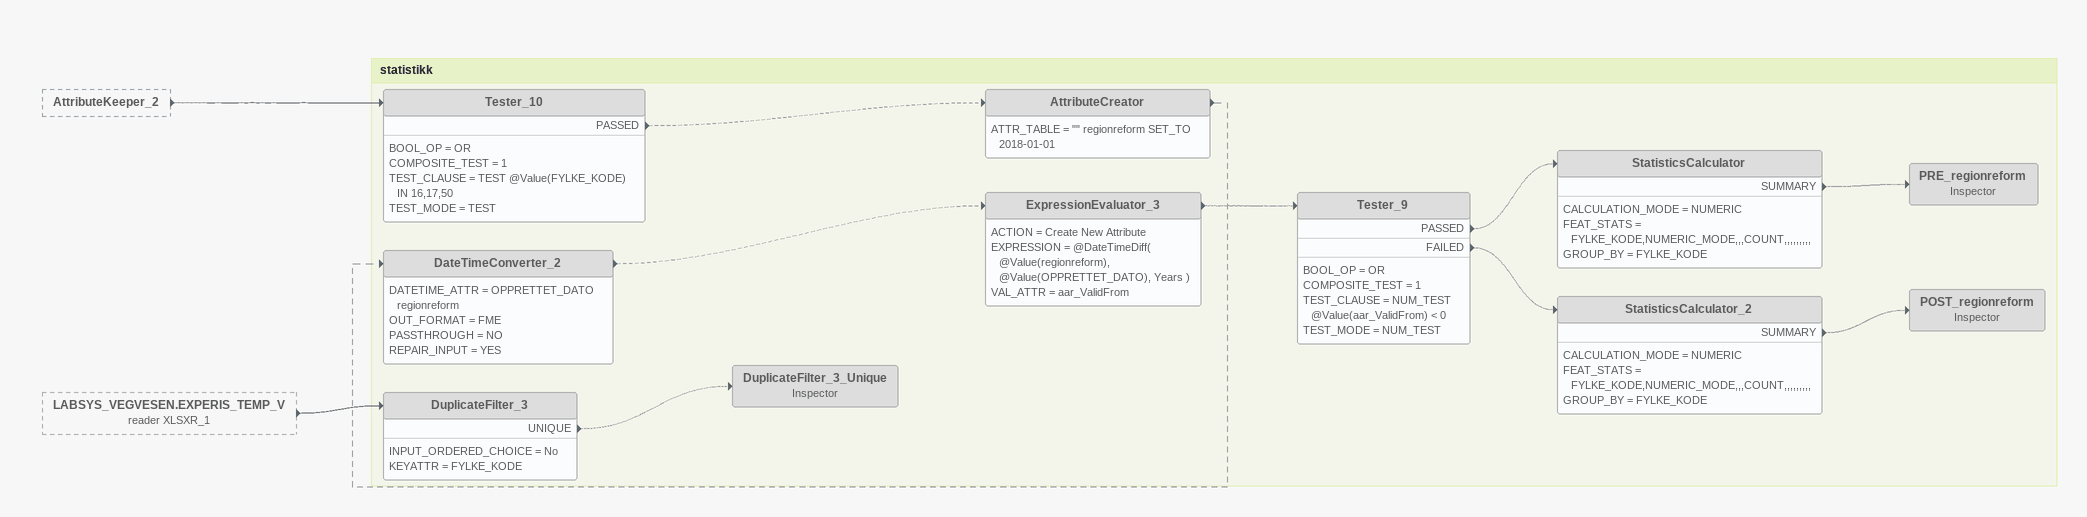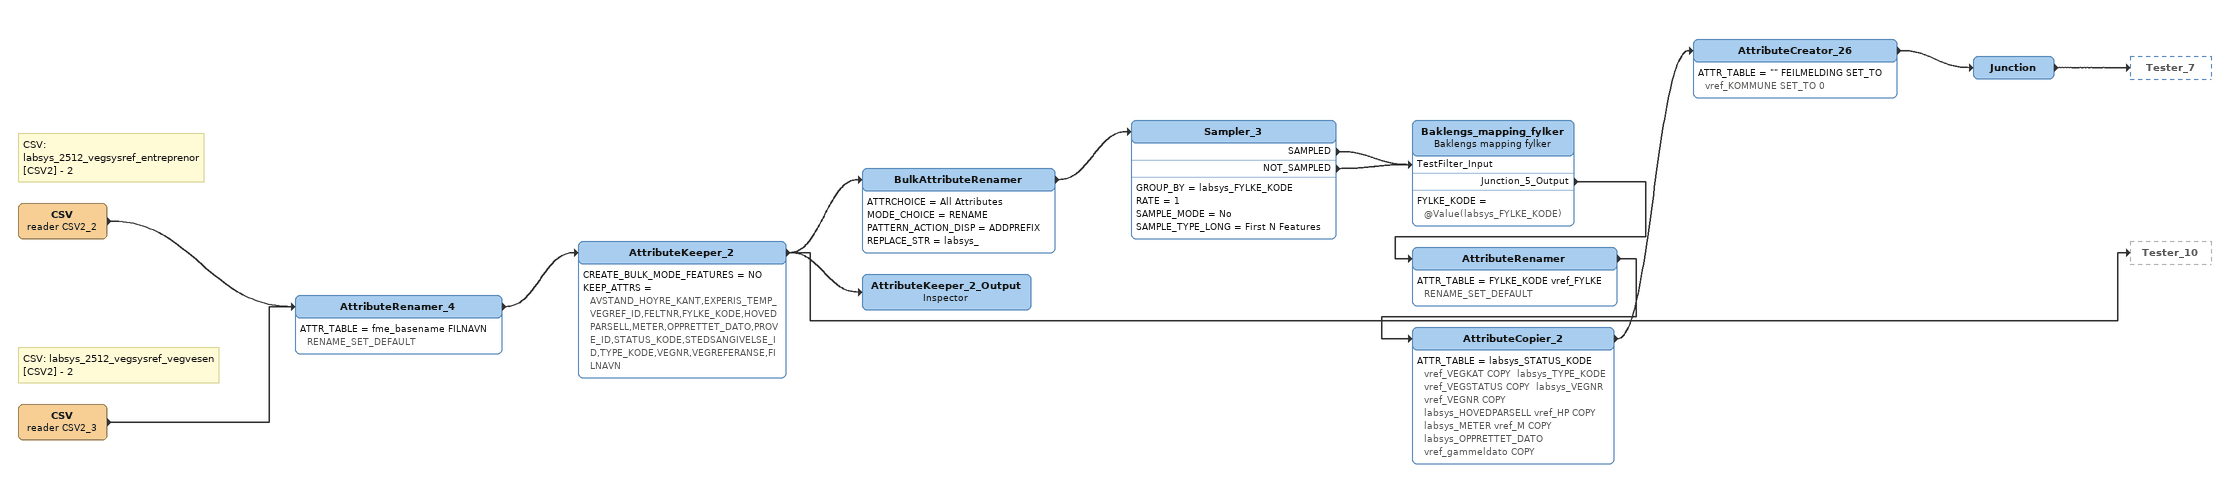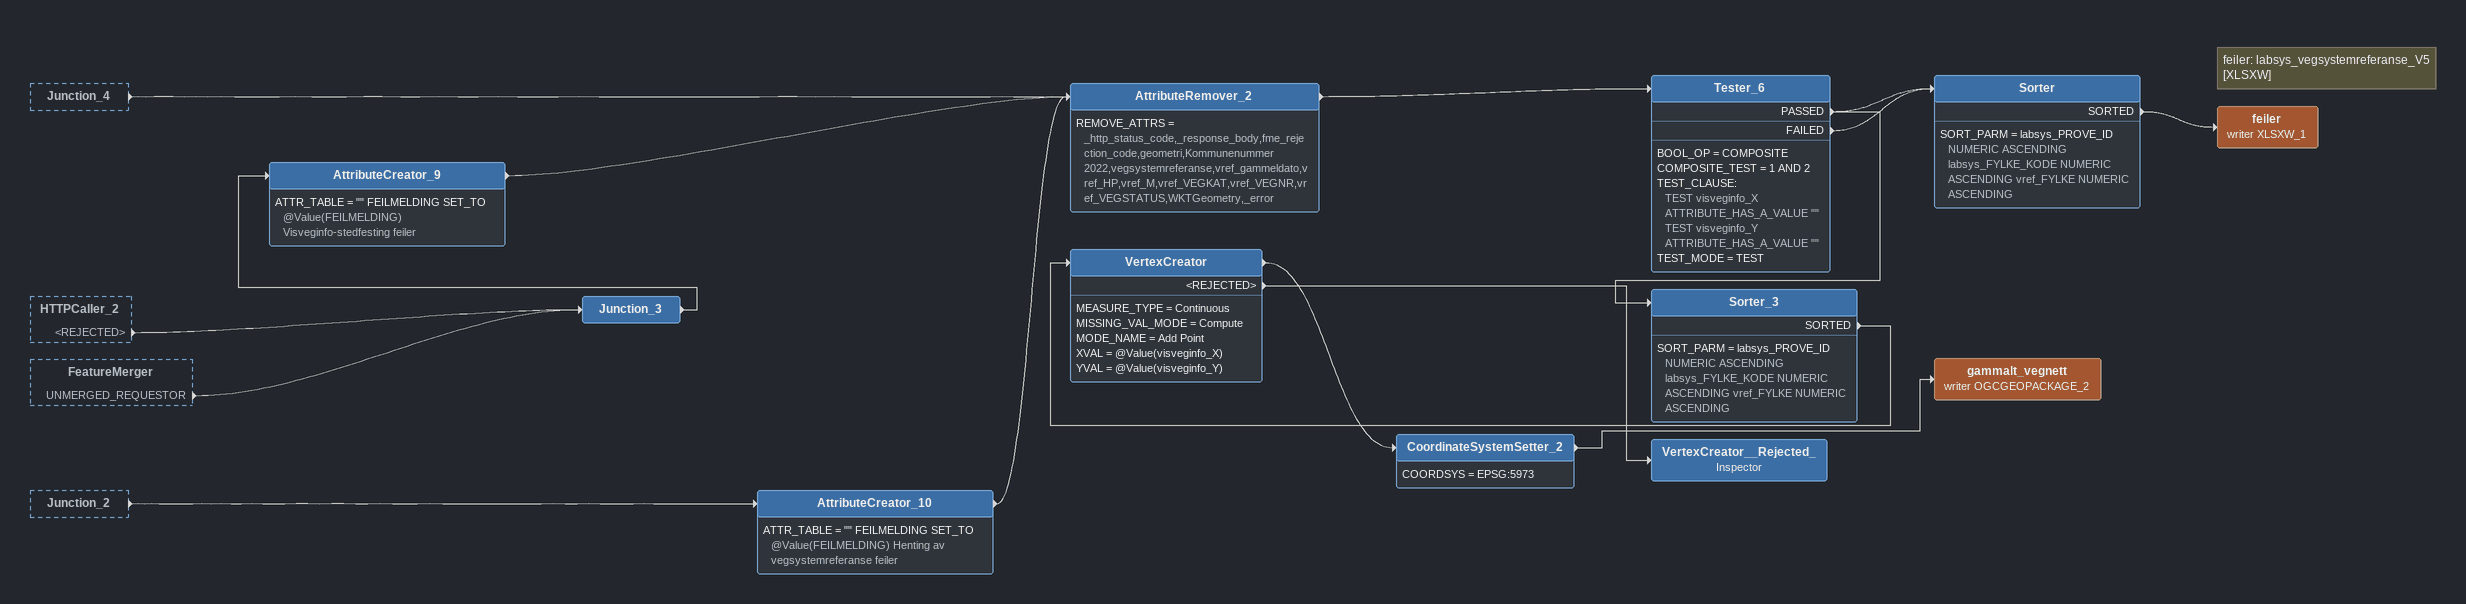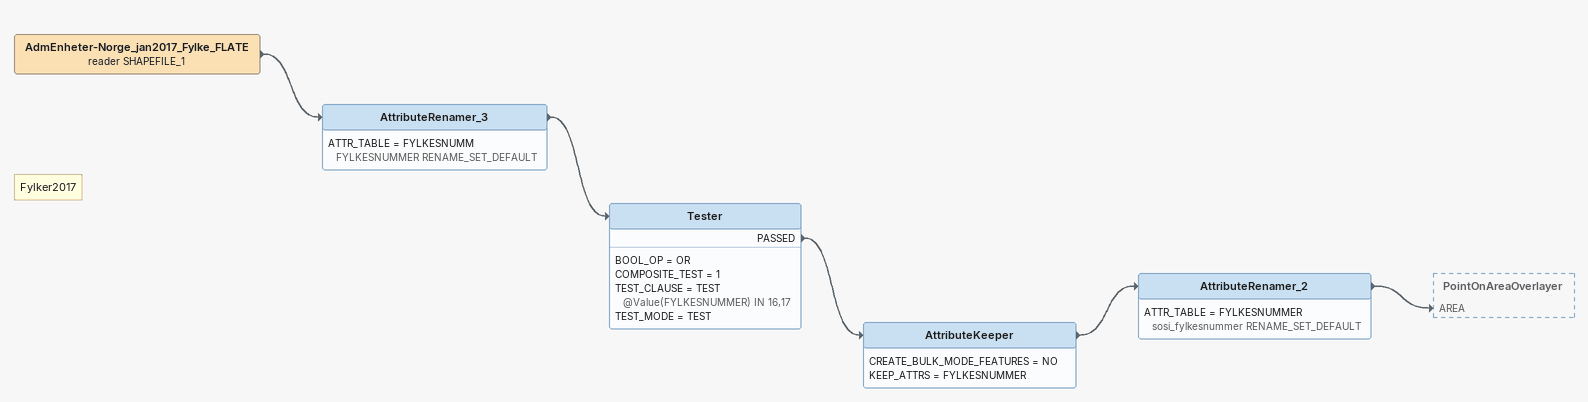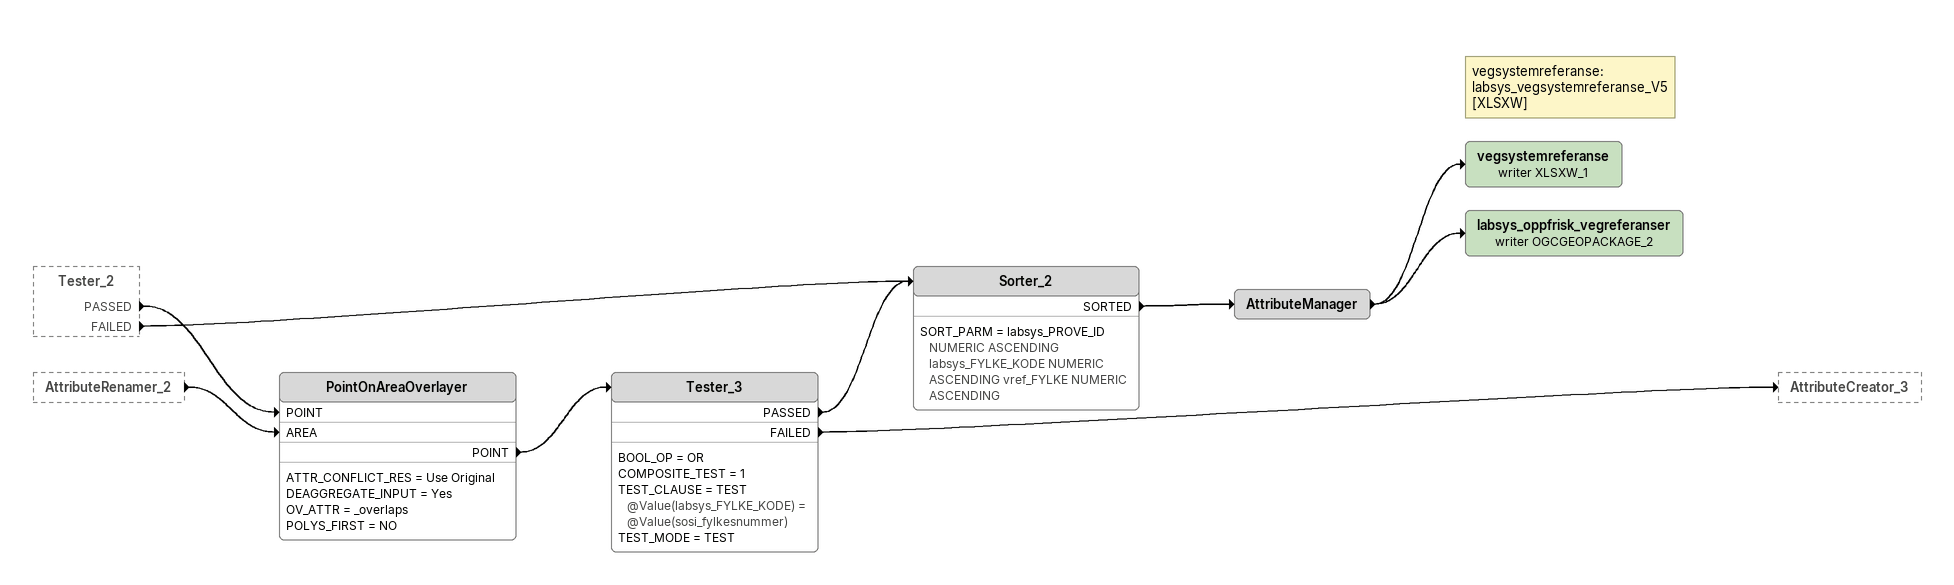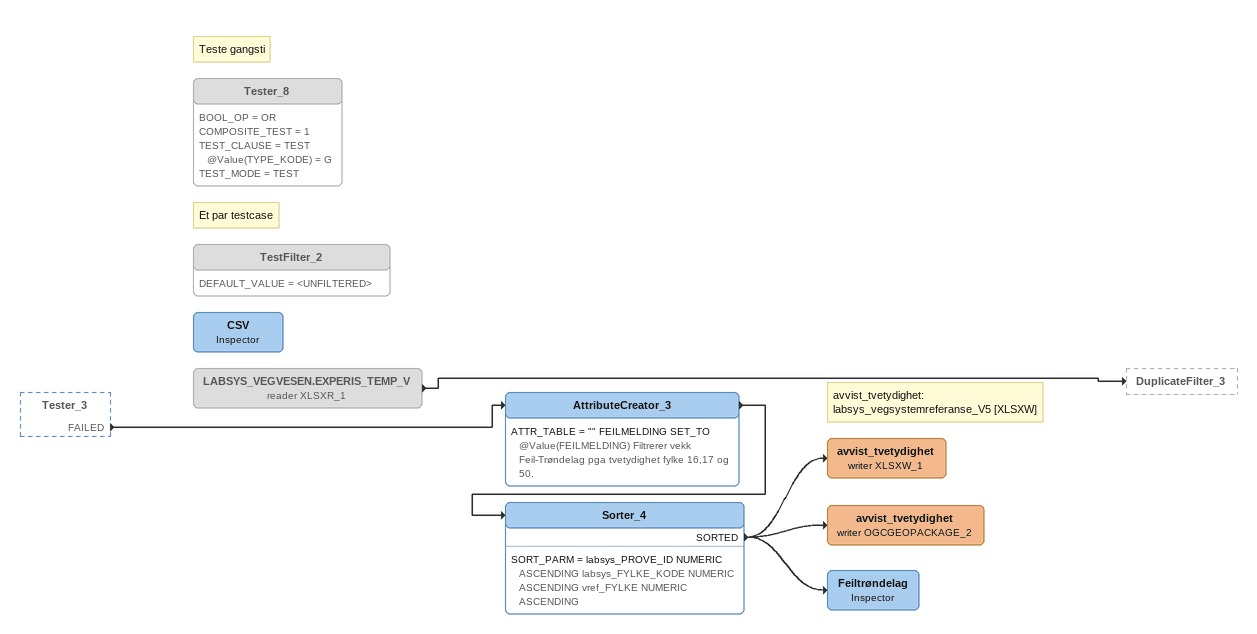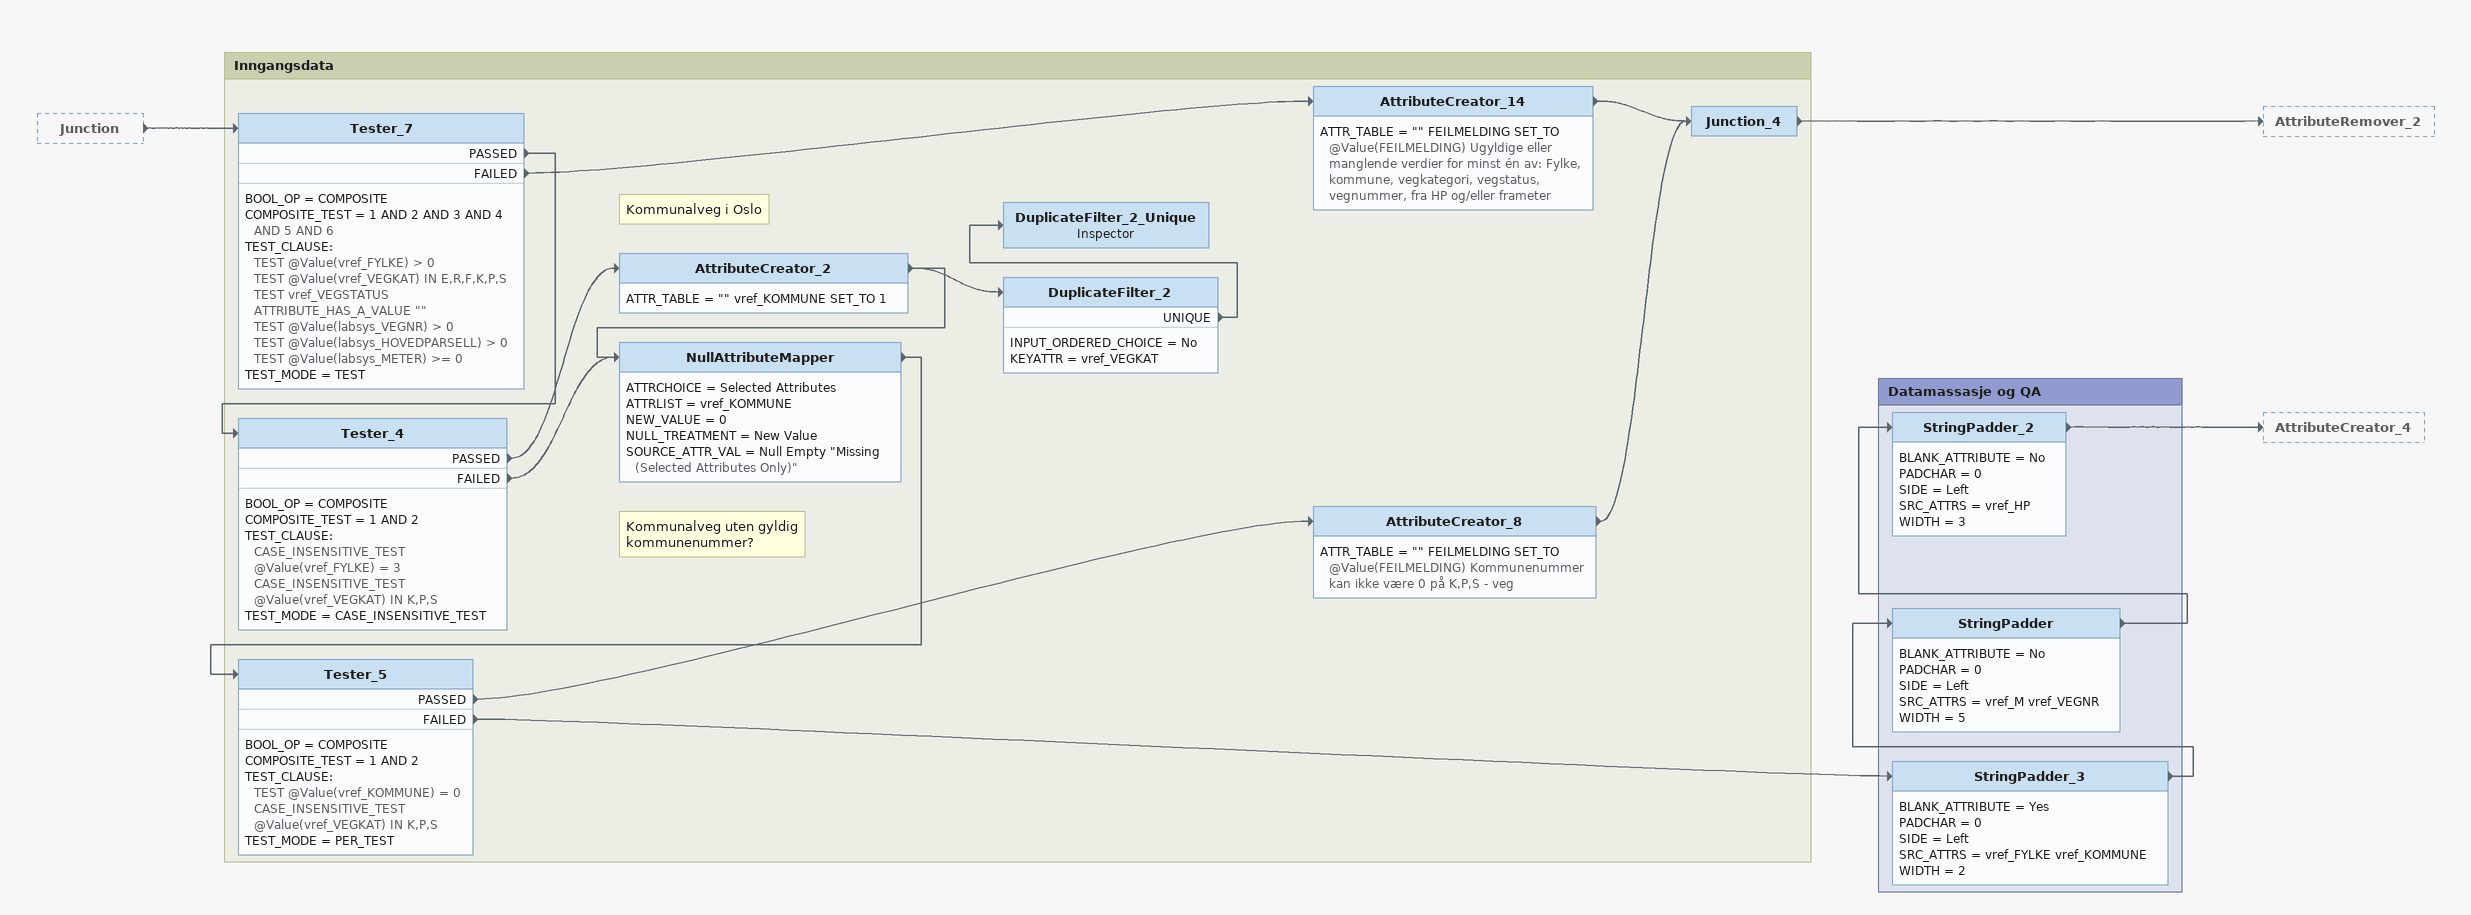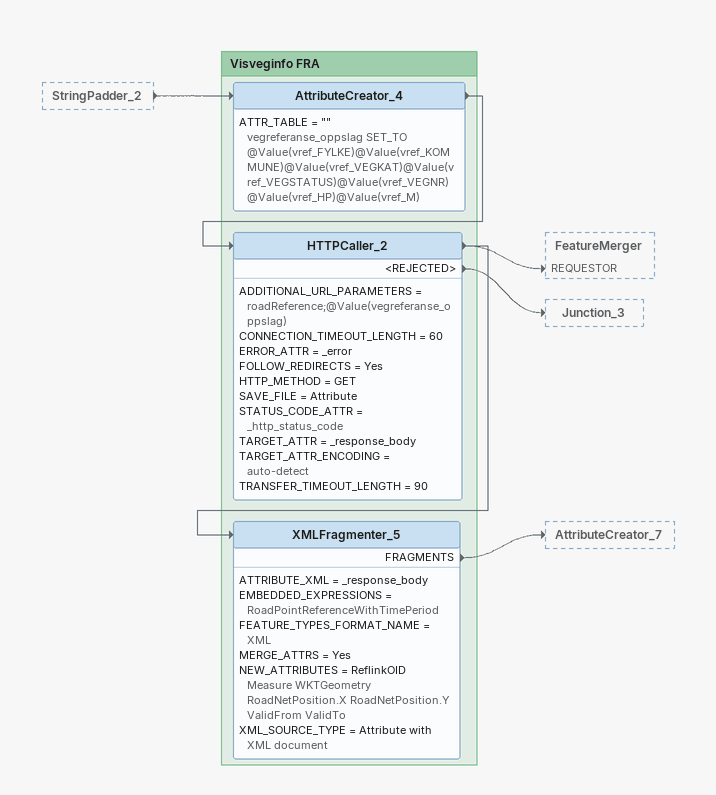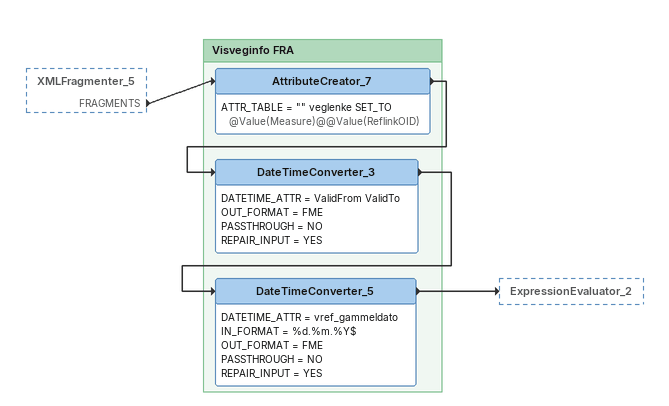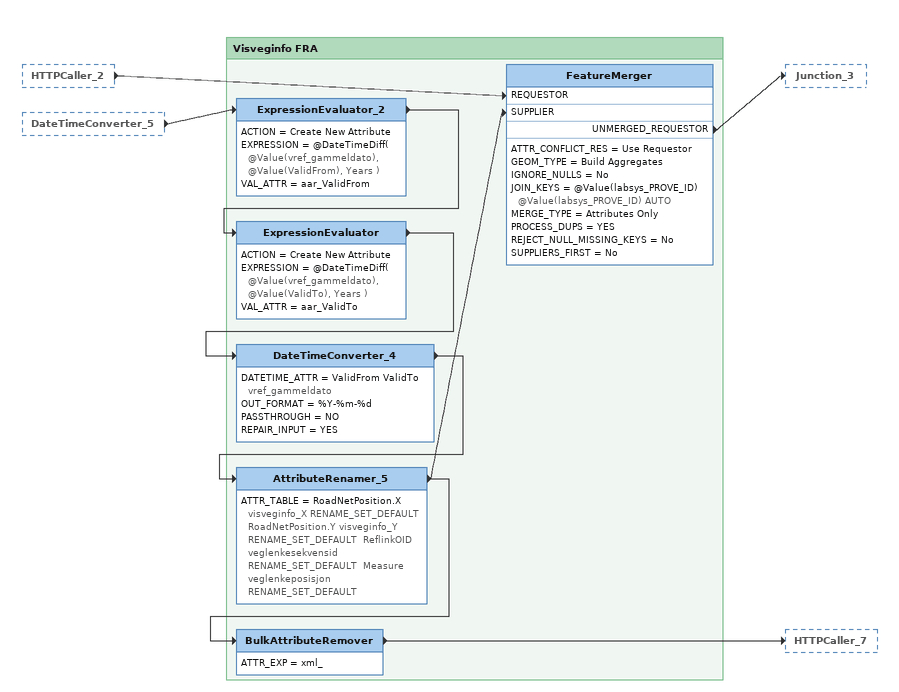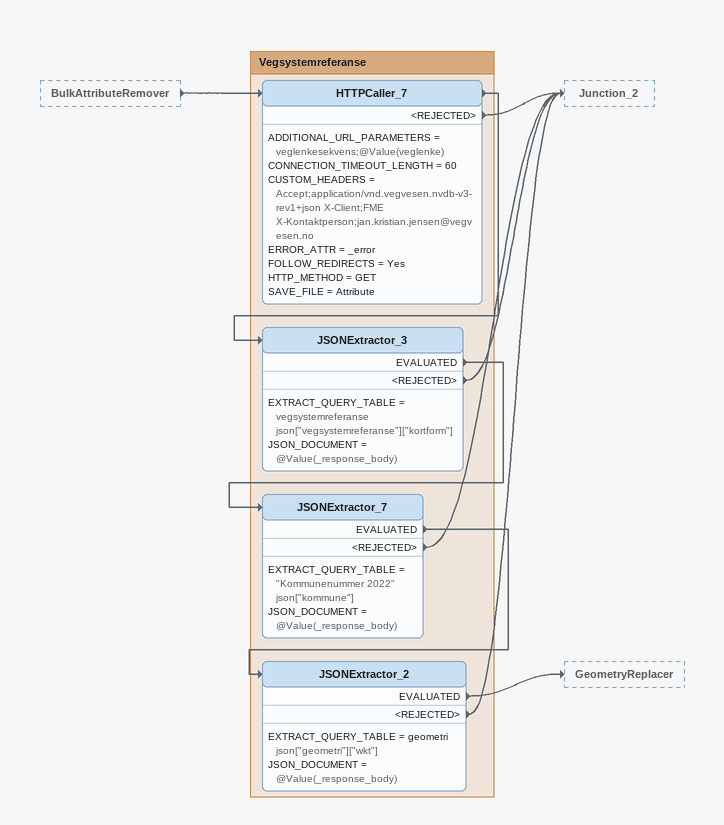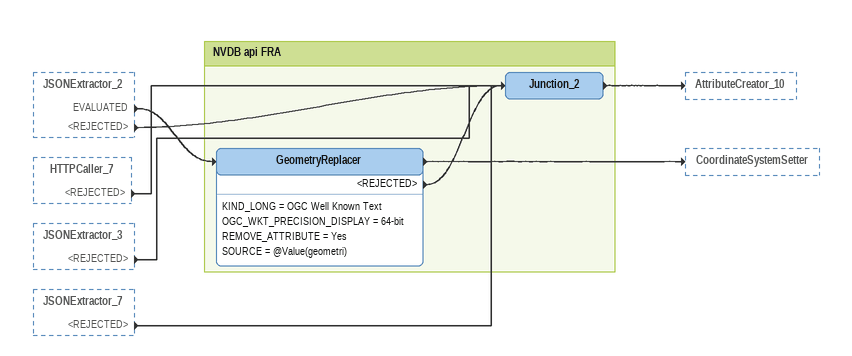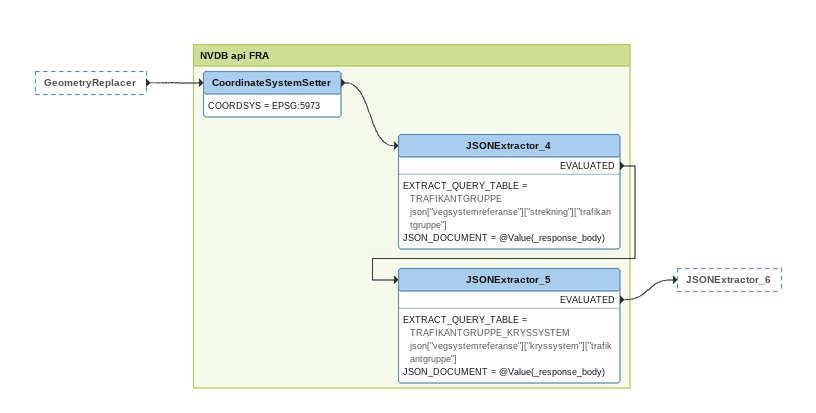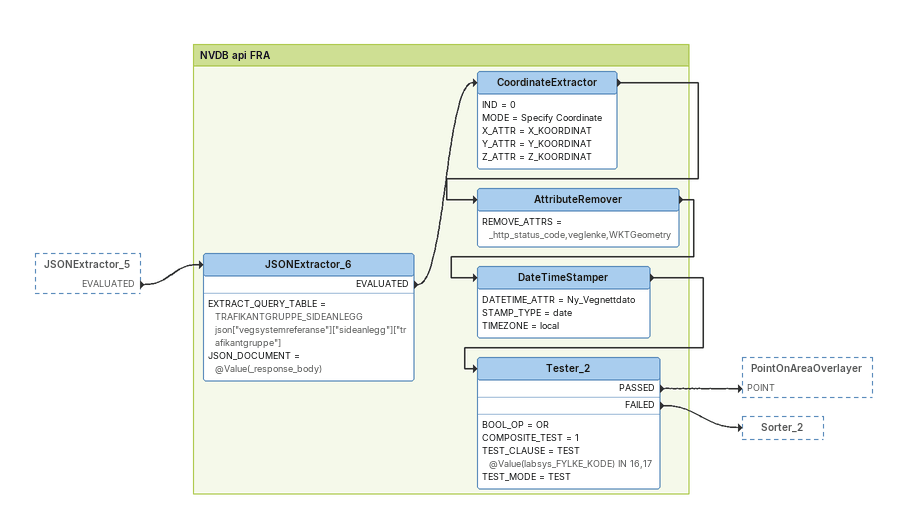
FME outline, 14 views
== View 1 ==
AttributeKeeper_2 [outside]
    -> Tester_10
LABSYS_VEGVESEN.EXPERIS_TEMP_V (reader XLSXR_1) [outside]
    -> DuplicateFilter_3

Bookmark: statistikk
Tester_10 [off]
    BOOL_OP = OR
    COMPOSITE_TEST = 1
    TEST_CLAUSE = TEST @Value(FYLKE_KODE) IN 16,17,50
    TEST_MODE = TEST
    PASSED -> AttributeCreator [off]
AttributeCreator [off]
    ATTR_TABLE = "" regionreform SET_TO 2018-01-01
    -> DateTimeConverter_2 [off]
DateTimeConverter_2 [off]
    DATETIME_ATTR = OPPRETTET_DATO regionreform
    OUT_FORMAT = FME
    PASSTHROUGH = NO
    REPAIR_INPUT = YES
    -> ExpressionEvaluator_3 [off]
ExpressionEvaluator_3 [off]
    ACTION = Create New Attribute
    EXPRESSION = @DateTimeDiff( @Value(regionreform), @Value(OPPRETTET_DATO), Years )
    VAL_ATTR = aar_ValidFrom
    -> Tester_9 [off]
Tester_9 [off]
    BOOL_OP = OR
    COMPOSITE_TEST = 1
    TEST_CLAUSE = NUM_TEST @Value(aar_ValidFrom) < 0
    TEST_MODE = NUM_TEST
    PASSED -> StatisticsCalculator [off]
    FAILED -> StatisticsCalculator_2 [off]
StatisticsCalculator [off]
    CALCULATION_MODE = NUMERIC
    FEAT_STATS = FYLKE_KODE,NUMERIC_MODE,,,COUNT,,,,,,,,,
    GROUP_BY = FYLKE_KODE
    SUMMARY -> PRE_regionreform [off]
PRE_regionreform: Inspector [off]
StatisticsCalculator_2 [off]
    CALCULATION_MODE = NUMERIC
    FEAT_STATS = FYLKE_KODE,NUMERIC_MODE,,,COUNT,,,,,,,,,
    GROUP_BY = FYLKE_KODE
    SUMMARY -> POST_regionreform [off]
POST_regionreform: Inspector [off]
DuplicateFilter_3 [off]
    INPUT_ORDERED_CHOICE = No
    KEYATTR = FYLKE_KODE
    UNIQUE -> DuplicateFilter_3_Unique [off]
DuplicateFilter_3_Unique: Inspector [off]

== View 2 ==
Note: CSV: labsys_2512_vegsysref_vegvesen [CSV2] - 2
CSV (reader CSV2_3)
    -> AttributeRenamer_4
Note: CSV: labsys_2512_vegsysref_entreprenor [CSV2] - 2
CSV (reader CSV2_2)
    -> AttributeRenamer_4
AttributeRenamer_4
    ATTR_TABLE = fme_basename FILNAVN RENAME_SET_DEFAULT
    -> AttributeKeeper_2
AttributeKeeper_2
    CREATE_BULK_MODE_FEATURES = NO
    KEEP_ATTRS = AVSTAND_HOYRE_KANT,EXPERIS_TEMP_VEGREF_ID,FELTNR,FYLKE_KODE,HOVEDPARSELL,METER,OPPRETTET_DATO,PROVE_ID,STATUS_KODE,STEDSANGIVELSE_ID,TYPE_KODE,VEGNR,VEGREFERANSE,FILNAVN
    -> BulkAttributeRenamer
    -> Tester_10
    -> AttributeKeeper_2_Output
BulkAttributeRenamer
    ATTRCHOICE = All Attributes
    MODE_CHOICE = RENAME
    PATTERN_ACTION_DISP = ADDPREFIX
    REPLACE_STR = labsys_
    -> Sampler_3
Sampler_3
    GROUP_BY = labsys_FYLKE_KODE
    RATE = 1
    SAMPLE_MODE = No
    SAMPLE_TYPE_LONG = First N Features
    SAMPLED -> Baklengs_mapping_fylker [TestFilter_Input]
    NOT_SAMPLED -> Baklengs_mapping_fylker [TestFilter_Input]
Baklengs_mapping_fylker: Baklengs mapping fylker
    FYLKE_KODE = @Value(labsys_FYLKE_KODE)
    Junction_5_Output -> AttributeRenamer
AttributeRenamer
    ATTR_TABLE = FYLKE_KODE vref_FYLKE RENAME_SET_DEFAULT
    -> AttributeCopier_2
AttributeCopier_2
    ATTR_TABLE = labsys_STATUS_KODE vref_VEGKAT COPY  labsys_TYPE_KODE vref_VEGSTATUS COPY  labsys_VEGNR vref_VEGNR COPY  labsys_HOVEDPARSELL vref_HP COPY  labsys_METER vref_M COPY  labsys_OPPRETTET_DATO vref_gammeldato COPY
    -> AttributeCreator_26
AttributeCreator_26
    ATTR_TABLE = "" FEILMELDING SET_TO   vref_KOMMUNE SET_TO 0
    -> Junction
Junction
    -> Tester_7
AttributeKeeper_2_Output: Inspector

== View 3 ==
Junction_4 [outside]
    -> AttributeRemover_2
HTTPCaller_2 [outside]
    <REJECTED> -> Junction_3
FeatureMerger [outside]
    UNMERGED_REQUESTOR -> Junction_3
Junction_2 [outside]
    -> AttributeCreator_10
Junction_3
    -> AttributeCreator_9
AttributeCreator_9
    ATTR_TABLE = "" FEILMELDING SET_TO @Value(FEILMELDING) Visveginfo-stedfesting feiler
    -> AttributeRemover_2
AttributeCreator_10
    ATTR_TABLE = "" FEILMELDING SET_TO @Value(FEILMELDING) Henting av vegsystemreferanse feiler
    -> AttributeRemover_2
AttributeRemover_2
    REMOVE_ATTRS = _http_status_code,_response_body,fme_rejection_code,geometri,Kommunenummer 2022,vegsystemreferanse,vref_gammeldato,vref_HP,vref_M,vref_VEGKAT,vref_VEGNR,vref_VEGSTATUS,WKTGeometry,_error
    -> Tester_6
Tester_6
    BOOL_OP = COMPOSITE
    COMPOSITE_TEST = 1 AND 2
    TEST_CLAUSE:
      TEST visveginfo_X ATTRIBUTE_HAS_A_VALUE ""
      TEST visveginfo_Y ATTRIBUTE_HAS_A_VALUE ""
    TEST_MODE = TEST
    PASSED -> Sorter
    PASSED -> Sorter_3
    FAILED -> Sorter
Sorter
    SORT_PARM = labsys_PROVE_ID NUMERIC ASCENDING labsys_FYLKE_KODE NUMERIC ASCENDING vref_FYLKE NUMERIC ASCENDING
    SORTED -> feiler (writer XLSXW_1)
Note: feiler: labsys_vegsystemreferanse_V5 [XLSXW]
feiler (writer XLSXW_1)
Sorter_3
    SORT_PARM = labsys_PROVE_ID NUMERIC ASCENDING labsys_FYLKE_KODE NUMERIC ASCENDING vref_FYLKE NUMERIC ASCENDING
    SORTED -> VertexCreator
VertexCreator
    MEASURE_TYPE = Continuous
    MISSING_VAL_MODE = Compute
    MODE_NAME = Add Point
    XVAL = @Value(visveginfo_X)
    YVAL = @Value(visveginfo_Y)
    -> CoordinateSystemSetter_2
    <REJECTED> -> VertexCreator__Rejected_
VertexCreator__Rejected_: Inspector
CoordinateSystemSetter_2
    COORDSYS = EPSG:5973
    -> gammalt_vegnett (writer OGCGEOPACKAGE_2)
gammalt_vegnett (writer OGCGEOPACKAGE_2)

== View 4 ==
AdmEnheter-Norge_jan2017_Fylke_FLATE (reader SHAPEFILE_1)
    -> AttributeRenamer_3
Note: Fylker2017
AttributeRenamer_3
    ATTR_TABLE = FYLKESNUMM FYLKESNUMMER RENAME_SET_DEFAULT
    -> Tester
Tester
    BOOL_OP = OR
    COMPOSITE_TEST = 1
    TEST_CLAUSE = TEST @Value(FYLKESNUMMER) IN 16,17
    TEST_MODE = TEST
    PASSED -> AttributeKeeper
AttributeKeeper
    CREATE_BULK_MODE_FEATURES = NO
    KEEP_ATTRS = FYLKESNUMMER
    -> AttributeRenamer_2
AttributeRenamer_2
    ATTR_TABLE = FYLKESNUMMER sosi_fylkesnummer RENAME_SET_DEFAULT
    -> PointOnAreaOverlayer [AREA]

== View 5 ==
Tester_2 [outside]
    PASSED -> PointOnAreaOverlayer [POINT]
    FAILED -> Sorter_2
AttributeRenamer_2 [outside]
    -> PointOnAreaOverlayer [AREA]
PointOnAreaOverlayer
    ATTR_CONFLICT_RES = Use Original
    DEAGGREGATE_INPUT = Yes
    OV_ATTR = _overlaps
    POLYS_FIRST = NO
    POINT -> Tester_3
Tester_3
    BOOL_OP = OR
    COMPOSITE_TEST = 1
    TEST_CLAUSE = TEST @Value(labsys_FYLKE_KODE) = @Value(sosi_fylkesnummer)
    TEST_MODE = TEST
    PASSED -> Sorter_2
    FAILED -> AttributeCreator_3
Sorter_2
    SORT_PARM = labsys_PROVE_ID NUMERIC ASCENDING labsys_FYLKE_KODE NUMERIC ASCENDING vref_FYLKE NUMERIC ASCENDING
    SORTED -> AttributeManager
AttributeManager
    -> labsys_oppfrisk_vegreferanser (writer OGCGEOPACKAGE_2)
    -> vegsystemreferanse (writer XLSXW_1)
Note: vegsystemreferanse: labsys_vegsystemreferanse_V5 [XLSXW]
vegsystemreferanse (writer XLSXW_1)
labsys_oppfrisk_vegreferanser (writer OGCGEOPACKAGE_2)

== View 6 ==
Tester_3 [outside]
    FAILED -> AttributeCreator_3
AttributeCreator_3
    ATTR_TABLE = "" FEILMELDING SET_TO @Value(FEILMELDING) Filtrerer vekk Feil-Trøndelag pga tvetydighet fylke 16,17 og 50.
    -> Sorter_4
Sorter_4
    SORT_PARM = labsys_PROVE_ID NUMERIC ASCENDING labsys_FYLKE_KODE NUMERIC ASCENDING vref_FYLKE NUMERIC ASCENDING
    SORTED -> avvist_tvetydighet (writer XLSXW_1)
    SORTED -> Feiltrøndelag
    SORTED -> avvist_tvetydighet (writer OGCGEOPACKAGE_2)
Note: avvist_tvetydighet: labsys_vegsystemreferanse_V5 [XLSXW]
avvist_tvetydighet (writer XLSXW_1)
avvist_tvetydighet (writer OGCGEOPACKAGE_2)
Feiltrøndelag: Inspector
Note: Teste gangsti
Tester_8 [off]
    BOOL_OP = OR
    COMPOSITE_TEST = 1
    TEST_CLAUSE = TEST @Value(TYPE_KODE) = G
    TEST_MODE = TEST
Note: Et par testcase
TestFilter_2 [off]
    DEFAULT_VALUE = <UNFILTERED>
LABSYS_VEGVESEN.EXPERIS_TEMP_V (reader XLSXR_1) [off]
    -> DuplicateFilter_3
CSV: Inspector

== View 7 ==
Junction [outside]
    -> Tester_7

Bookmark: Inngangsdata
Tester_7
    BOOL_OP = COMPOSITE
    COMPOSITE_TEST = 1 AND 2 AND 3 AND 4 AND 5 AND 6
    TEST_CLAUSE:
      TEST @Value(vref_FYLKE) > 0
      TEST @Value(vref_VEGKAT) IN E,R,F,K,P,S
      TEST vref_VEGSTATUS ATTRIBUTE_HAS_A_VALUE ""
      TEST @Value(labsys_VEGNR) > 0
      TEST @Value(labsys_HOVEDPARSELL) > 0
      TEST @Value(labsys_METER) >= 0
    TEST_MODE = TEST
    PASSED -> Tester_4
    FAILED -> AttributeCreator_14
AttributeCreator_14
    ATTR_TABLE = "" FEILMELDING SET_TO @Value(FEILMELDING) Ugyldige eller manglende verdier for minst én av: Fylke, kommune, vegkategori, vegstatus, vegnummer, fra HP og/eller frameter
    -> Junction_4
Note: Kommunalveg i Oslo
Tester_4
    BOOL_OP = COMPOSITE
    COMPOSITE_TEST = 1 AND 2
    TEST_CLAUSE:
      CASE_INSENSITIVE_TEST @Value(vref_FYLKE) = 3
      CASE_INSENSITIVE_TEST @Value(vref_VEGKAT) IN K,P,S
    TEST_MODE = CASE_INSENSITIVE_TEST
    PASSED -> AttributeCreator_2
    FAILED -> NullAttributeMapper
AttributeCreator_2
    ATTR_TABLE = "" vref_KOMMUNE SET_TO 1
    -> DuplicateFilter_2
    -> NullAttributeMapper
DuplicateFilter_2
    INPUT_ORDERED_CHOICE = No
    KEYATTR = vref_VEGKAT
    UNIQUE -> DuplicateFilter_2_Unique
DuplicateFilter_2_Unique: Inspector
NullAttributeMapper
    ATTRCHOICE = Selected Attributes
    ATTRLIST = vref_KOMMUNE
    NEW_VALUE = 0
    NULL_TREATMENT = New Value
    SOURCE_ATTR_VAL = Null Empty "Missing (Selected Attributes Only)"
    -> Tester_5
Note: Kommunalveg uten gyldig kommunenummer?
Tester_5
    BOOL_OP = COMPOSITE
    COMPOSITE_TEST = 1 AND 2
    TEST_CLAUSE:
      TEST @Value(vref_KOMMUNE) = 0
      CASE_INSENSITIVE_TEST @Value(vref_VEGKAT) IN K,P,S
    TEST_MODE = PER_TEST
    PASSED -> AttributeCreator_8
    FAILED -> StringPadder_3
AttributeCreator_8
    ATTR_TABLE = "" FEILMELDING SET_TO @Value(FEILMELDING) Kommunenummer kan ikke være 0 på K,P,S - veg
    -> Junction_4
Junction_4
    -> AttributeRemover_2

Bookmark: Datamassasje og QA
StringPadder_3
    BLANK_ATTRIBUTE = Yes
    PADCHAR = 0
    SIDE = Left
    SRC_ATTRS = vref_FYLKE vref_KOMMUNE
    WIDTH = 2
    -> StringPadder
StringPadder
    BLANK_ATTRIBUTE = No
    PADCHAR = 0
    SIDE = Left
    SRC_ATTRS = vref_M vref_VEGNR
    WIDTH = 5
    -> StringPadder_2
StringPadder_2
    BLANK_ATTRIBUTE = No
    PADCHAR = 0
    SIDE = Left
    SRC_ATTRS = vref_HP
    WIDTH = 3
    -> AttributeCreator_4

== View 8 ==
StringPadder_2 [outside]
    -> AttributeCreator_4

Bookmark: Visveginfo FRA
AttributeCreator_4
    ATTR_TABLE = "" vegreferanse_oppslag SET_TO @Value(vref_FYLKE)@Value(vref_KOMMUNE)@Value(vref_VEGKAT)@Value(vref_VEGSTATUS)@Value(vref_VEGNR)@Value(vref_HP)@Value(vref_M)
    -> HTTPCaller_2
HTTPCaller_2
    ADDITIONAL_URL_PARAMETERS = roadReference;@Value(vegreferanse_oppslag)
    CONNECTION_TIMEOUT_LENGTH = 60
    ERROR_ATTR = _error
    FOLLOW_REDIRECTS = Yes
    HTTP_METHOD = GET
    SAVE_FILE = Attribute
    STATUS_CODE_ATTR = _http_status_code
    TARGET_ATTR = _response_body
    TARGET_ATTR_ENCODING = auto-detect
    TRANSFER_TIMEOUT_LENGTH = 90
    -> XMLFragmenter_5
    -> FeatureMerger [REQUESTOR]
    <REJECTED> -> Junction_3
XMLFragmenter_5
    ATTRIBUTE_XML = _response_body
    EMBEDDED_EXPRESSIONS = RoadPointReferenceWithTimePeriod
    FEATURE_TYPES_FORMAT_NAME = XML
    MERGE_ATTRS = Yes
    NEW_ATTRIBUTES = ReflinkOID Measure WKTGeometry RoadNetPosition.X RoadNetPosition.Y ValidFrom ValidTo
    XML_SOURCE_TYPE = Attribute with XML document
    FRAGMENTS -> AttributeCreator_7

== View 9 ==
XMLFragmenter_5 [outside]
    FRAGMENTS -> AttributeCreator_7

Bookmark: Visveginfo FRA
AttributeCreator_7
    ATTR_TABLE = "" veglenke SET_TO @Value(Measure)@@Value(ReflinkOID)
    -> DateTimeConverter_3
DateTimeConverter_3
    DATETIME_ATTR = ValidFrom ValidTo
    OUT_FORMAT = FME
    PASSTHROUGH = NO
    REPAIR_INPUT = YES
    -> DateTimeConverter_5
DateTimeConverter_5
    DATETIME_ATTR = vref_gammeldato
    IN_FORMAT = %d.%m.%Y$
    OUT_FORMAT = FME
    PASSTHROUGH = NO
    REPAIR_INPUT = YES
    -> ExpressionEvaluator_2

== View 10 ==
HTTPCaller_2 [outside]
    -> FeatureMerger [REQUESTOR]
DateTimeConverter_5 [outside]
    -> ExpressionEvaluator_2

Bookmark: Visveginfo FRA
ExpressionEvaluator_2
    ACTION = Create New Attribute
    EXPRESSION = @DateTimeDiff( @Value(vref_gammeldato), @Value(ValidFrom), Years )
    VAL_ATTR = aar_ValidFrom
    -> ExpressionEvaluator
ExpressionEvaluator
    ACTION = Create New Attribute
    EXPRESSION = @DateTimeDiff( @Value(vref_gammeldato), @Value(ValidTo), Years )
    VAL_ATTR = aar_ValidTo
    -> DateTimeConverter_4
DateTimeConverter_4
    DATETIME_ATTR = ValidFrom ValidTo vref_gammeldato
    OUT_FORMAT = %Y-%m-%d
    PASSTHROUGH = NO
    REPAIR_INPUT = YES
    -> AttributeRenamer_5
AttributeRenamer_5
    ATTR_TABLE = RoadNetPosition.X visveginfo_X RENAME_SET_DEFAULT  RoadNetPosition.Y visveginfo_Y RENAME_SET_DEFAULT  ReflinkOID veglenkesekvensid RENAME_SET_DEFAULT  Measure veglenkeposisjon RENAME_SET_DEFAULT
    -> BulkAttributeRemover
    -> FeatureMerger [SUPPLIER]
FeatureMerger
    ATTR_CONFLICT_RES = Use Requestor
    GEOM_TYPE = Build Aggregates
    IGNORE_NULLS = No
    JOIN_KEYS = @Value(labsys_PROVE_ID) @Value(labsys_PROVE_ID) AUTO
    MERGE_TYPE = Attributes Only
    PROCESS_DUPS = YES
    REJECT_NULL_MISSING_KEYS = No
    SUPPLIERS_FIRST = No
    UNMERGED_REQUESTOR -> Junction_3
BulkAttributeRemover
    ATTR_EXP = xml_
    -> HTTPCaller_7

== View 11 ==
BulkAttributeRemover [outside]
    -> HTTPCaller_7

Bookmark: Vegsystemreferanse
HTTPCaller_7
    ADDITIONAL_URL_PARAMETERS = veglenkesekvens;@Value(veglenke)
    CONNECTION_TIMEOUT_LENGTH = 60
    CUSTOM_HEADERS = Accept;application/vnd.vegvesen.nvdb-v3-rev1+json X-Client;FME X-Kontaktperson;jan.kristian.jensen@vegvesen.no
    ERROR_ATTR = _error
    FOLLOW_REDIRECTS = Yes
    HTTP_METHOD = GET
    SAVE_FILE = Attribute
    -> JSONExtractor_3
    <REJECTED> -> Junction_2
JSONExtractor_3
    EXTRACT_QUERY_TABLE = vegsystemreferanse json["vegsystemreferanse"]["kortform"]
    JSON_DOCUMENT = @Value(_response_body)
    EVALUATED -> JSONExtractor_7
    <REJECTED> -> Junction_2
JSONExtractor_7
    EXTRACT_QUERY_TABLE = "Kommunenummer 2022" json["kommune"]
    JSON_DOCUMENT = @Value(_response_body)
    EVALUATED -> JSONExtractor_2
    <REJECTED> -> Junction_2
JSONExtractor_2
    EXTRACT_QUERY_TABLE = geometri json["geometri"]["wkt"]
    JSON_DOCUMENT = @Value(_response_body)
    EVALUATED -> GeometryReplacer
    <REJECTED> -> Junction_2

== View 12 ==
JSONExtractor_2 [outside]
    EVALUATED -> GeometryReplacer
    <REJECTED> -> Junction_2
HTTPCaller_7 [outside]
    <REJECTED> -> Junction_2
JSONExtractor_3 [outside]
    <REJECTED> -> Junction_2
JSONExtractor_7 [outside]
    <REJECTED> -> Junction_2

Bookmark: NVDB api FRA
GeometryReplacer
    KIND_LONG = OGC Well Known Text
    OGC_WKT_PRECISION_DISPLAY = 64-bit
    REMOVE_ATTRIBUTE = Yes
    SOURCE = @Value(geometri)
    -> CoordinateSystemSetter
    <REJECTED> -> Junction_2
Junction_2
    -> AttributeCreator_10

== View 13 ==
GeometryReplacer [outside]
    -> CoordinateSystemSetter

Bookmark: NVDB api FRA
CoordinateSystemSetter
    COORDSYS = EPSG:5973
    -> JSONExtractor_4
JSONExtractor_4
    EXTRACT_QUERY_TABLE = TRAFIKANTGRUPPE json["vegsystemreferanse"]["strekning"]["trafikantgruppe"]
    JSON_DOCUMENT = @Value(_response_body)
    EVALUATED -> JSONExtractor_5
JSONExtractor_5
    EXTRACT_QUERY_TABLE = TRAFIKANTGRUPPE_KRYSSYSTEM json["vegsystemreferanse"]["kryssystem"]["trafikantgruppe"]
    JSON_DOCUMENT = @Value(_response_body)
    EVALUATED -> JSONExtractor_6

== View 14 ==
JSONExtractor_5 [outside]
    EVALUATED -> JSONExtractor_6

Bookmark: NVDB api FRA
JSONExtractor_6
    EXTRACT_QUERY_TABLE = TRAFIKANTGRUPPE_SIDEANLEGG json["vegsystemreferanse"]["sideanlegg"]["trafikantgruppe"]
    JSON_DOCUMENT = @Value(_response_body)
    EVALUATED -> CoordinateExtractor
CoordinateExtractor
    IND = 0
    MODE = Specify Coordinate
    X_ATTR = X_KOORDINAT
    Y_ATTR = Y_KOORDINAT
    Z_ATTR = Z_KOORDINAT
    -> AttributeRemover
AttributeRemover
    REMOVE_ATTRS = _http_status_code,veglenke,WKTGeometry
    -> DateTimeStamper
DateTimeStamper
    DATETIME_ATTR = Ny_Vegnettdato
    STAMP_TYPE = date
    TIMEZONE = local
    -> Tester_2
Tester_2
    BOOL_OP = OR
    COMPOSITE_TEST = 1
    TEST_CLAUSE = TEST @Value(labsys_FYLKE_KODE) IN 16,17
    TEST_MODE = TEST
    PASSED -> PointOnAreaOverlayer [POINT]
    FAILED -> Sorter_2
